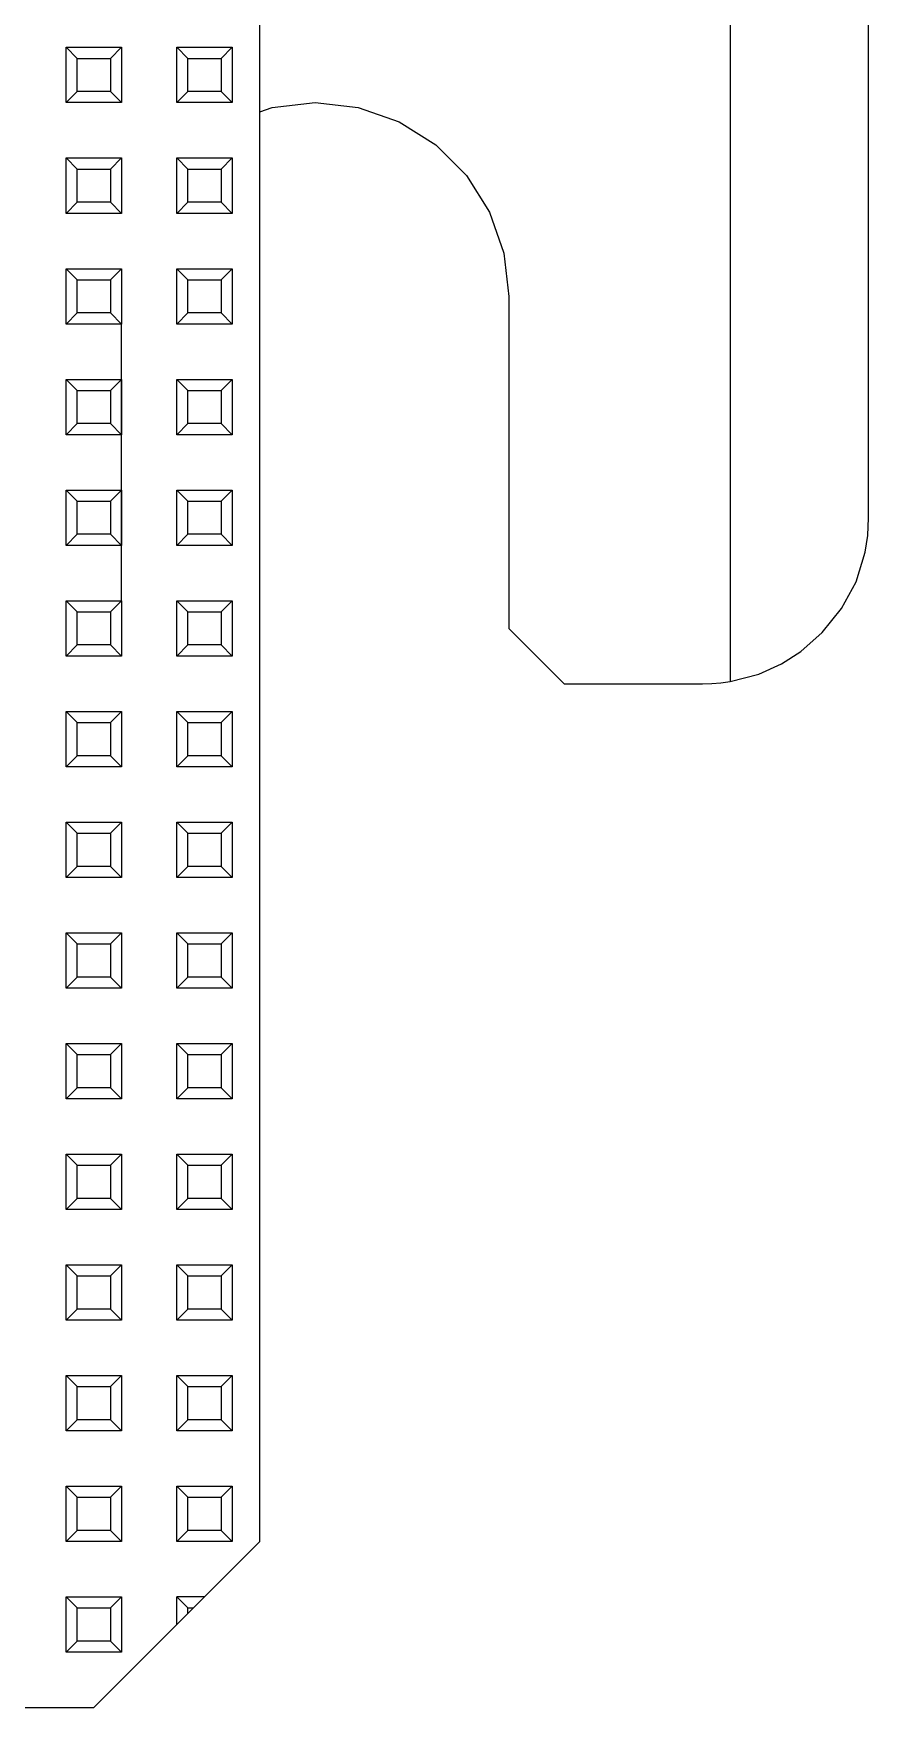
# Model space of a CAD drawing. Header units: millimetres. Extents: x 0 to 156, y 0 to 155.
# Drawn here: x 136.91 to 152, y 0 to 30.25 of the extents above; entities that cross this region are included whole.
import ezdxf

# ---------------------------------------------------------------- set-up
doc = ezdxf.new("R2010")
doc.units = ezdxf.units.MM

# ---------------------------------------------------------------- blocks, each defined once
blk = doc.blocks.new('CHINT_70dbcf6fe7c4519691b3c42ff544d895_FACE_0')
at = {"color": 7, "linetype": 'CONTINUOUS', "true_color": 0x40d9ff}
for p, q in [((149.5, 34.5), (149.5, 18.542)), ((137.7, 29.8), (137.5, 30)), ((137.5, 29), (137.5, 30)), ((137.5, 30), (138.5, 30)), ((138.3, 29.8), (138.5, 30)), ((138.5, 30), (138.5, 29)), ((139.7, 29.8), (139.5, 30)), ((139.5, 29), (139.5, 30)), ((139.5, 30), (140.5, 30)), ((140.3, 29.8), (140.5, 30)), ((140.5, 30), (140.5, 29)), ((137.7, 29.8), (138.3, 29.8)), ((137.7, 29.2), (137.7, 29.8)), ((138.3, 29.8), (138.3, 29.2)), ((139.7, 29.8), (140.3, 29.8)), ((139.7, 29.2), (139.7, 29.8)), ((140.3, 29.8), (140.3, 29.2)), ((137.7, 29.2), (137.5, 29)), ((138.3, 29.2), (137.7, 29.2)), ((138.3, 29.2), (138.5, 29)), ((139.7, 29.2), (139.5, 29)), ((140.3, 29.2), (139.7, 29.2)), ((140.3, 29.2), (140.5, 29)), ((138.5, 29), (137.5, 29)), ((140.5, 29), (139.5, 29)), ((137.7, 27.8), (137.5, 28)), ((137.5, 27), (137.5, 28)), ((137.5, 28), (138.5, 28)), ((138.3, 27.8), (138.5, 28)), ((138.5, 28), (138.5, 27)), ((139.7, 27.8), (139.5, 28)), ((139.5, 27), (139.5, 28)), ((139.5, 28), (140.5, 28)), ((140.3, 27.8), (140.5, 28)), ((140.5, 28), (140.5, 27)), ((137.7, 27.8), (138.3, 27.8)), ((137.7, 27.2), (137.7, 27.8)), ((138.3, 27.8), (138.3, 27.2)), ((139.7, 27.8), (140.3, 27.8)), ((139.7, 27.2), (139.7, 27.8)), ((140.3, 27.8), (140.3, 27.2)), ((137.7, 27.2), (137.5, 27)), ((138.5, 27), (137.5, 27)), ((138.3, 27.2), (137.7, 27.2)), ((138.3, 27.2), (138.5, 27)), ((139.7, 27.2), (139.5, 27)), ((140.5, 27), (139.5, 27)), ((140.3, 27.2), (139.7, 27.2)), ((140.3, 27.2), (140.5, 27)), ((137.7, 25.8), (137.5, 26)), ((137.5, 25), (137.5, 26)), ((137.5, 26), (138.5, 26)), ((137.7, 25.8), (138.3, 25.8)), ((137.7, 25.2), (137.7, 25.8)), ((138.3, 25.8), (138.5, 26)), ((138.3, 25.8), (138.3, 25.2)), ((138.5, 26), (138.5, 25)), ((139.7, 25.8), (139.5, 26)), ((139.5, 25), (139.5, 26)), ((139.5, 26), (140.5, 26)), ((139.7, 25.8), (140.3, 25.8)), ((139.7, 25.2), (139.7, 25.8)), ((140.3, 25.8), (140.5, 26)), ((140.3, 25.8), (140.3, 25.2)), ((140.5, 26), (140.5, 25)), ((137.7, 25.2), (137.5, 25)), ((138.3, 25.2), (137.7, 25.2)), ((138.3, 25.2), (138.5, 25)), ((139.7, 25.2), (139.5, 25)), ((140.3, 25.2), (139.7, 25.2)), ((140.3, 25.2), (140.5, 25)), ((138.5, 25), (137.5, 25)), ((138.5, 20), (138.5, 25)), ((140.5, 25), (139.5, 25)), ((137.7, 23.8), (137.5, 24)), ((137.5, 23), (137.5, 24)), ((137.5, 24), (138.5, 24)), ((138.3, 23.8), (138.5, 24)), ((138.5, 24), (138.5, 23)), ((139.7, 23.8), (139.5, 24)), ((139.5, 23), (139.5, 24)), ((139.5, 24), (140.5, 24)), ((140.3, 23.8), (140.5, 24)), ((140.5, 24), (140.5, 23)), ((137.7, 23.8), (138.3, 23.8)), ((137.7, 23.2), (137.7, 23.8)), ((138.3, 23.8), (138.3, 23.2)), ((139.7, 23.8), (140.3, 23.8)), ((139.7, 23.2), (139.7, 23.8)), ((140.3, 23.8), (140.3, 23.2)), ((137.7, 23.2), (137.5, 23)), ((138.5, 23), (137.5, 23)), ((138.3, 23.2), (137.7, 23.2)), ((138.3, 23.2), (138.5, 23)), ((139.7, 23.2), (139.5, 23)), ((140.5, 23), (139.5, 23)), ((140.3, 23.2), (139.7, 23.2)), ((140.3, 23.2), (140.5, 23)), ((137.7, 21.8), (137.5, 22)), ((137.5, 21), (137.5, 22)), ((137.5, 22), (138.5, 22)), ((137.7, 21.8), (138.3, 21.8)), ((137.7, 21.2), (137.7, 21.8)), ((138.3, 21.8), (138.5, 22)), ((138.3, 21.8), (138.3, 21.2)), ((138.5, 22), (138.5, 21)), ((139.7, 21.8), (139.5, 22)), ((139.5, 21), (139.5, 22)), ((139.5, 22), (140.5, 22)), ((139.7, 21.8), (140.3, 21.8)), ((139.7, 21.2), (139.7, 21.8)), ((140.3, 21.8), (140.5, 22)), ((140.3, 21.8), (140.3, 21.2)), ((140.5, 22), (140.5, 21)), ((137.7, 21.2), (137.5, 21)), ((138.3, 21.2), (137.7, 21.2)), ((138.3, 21.2), (138.5, 21)), ((139.7, 21.2), (139.5, 21)), ((140.3, 21.2), (139.7, 21.2)), ((140.3, 21.2), (140.5, 21)), ((138.5, 21), (137.5, 21)), ((140.5, 21), (139.5, 21)), ((137.7, 19.8), (137.5, 20)), ((137.5, 19), (137.5, 20)), ((137.5, 20), (138.5, 20)), ((138.3, 19.8), (138.5, 20)), ((138.5, 20), (138.5, 19)), ((139.7, 19.8), (139.5, 20)), ((139.5, 19), (139.5, 20)), ((139.5, 20), (140.5, 20)), ((140.3, 19.8), (140.5, 20)), ((140.5, 20), (140.5, 19)), ((137.7, 19.8), (138.3, 19.8)), ((137.7, 19.2), (137.7, 19.8)), ((138.3, 19.8), (138.3, 19.2)), ((139.7, 19.8), (140.3, 19.8)), ((139.7, 19.2), (139.7, 19.8)), ((140.3, 19.8), (140.3, 19.2)), ((137.7, 19.2), (137.5, 19)), ((138.3, 19.2), (137.7, 19.2)), ((138.3, 19.2), (138.5, 19)), ((139.7, 19.2), (139.5, 19)), ((140.3, 19.2), (139.7, 19.2)), ((140.3, 19.2), (140.5, 19)), ((138.5, 19), (137.5, 19)), ((140.5, 19), (139.5, 19)), ((137.7, 17.8), (137.5, 18)), ((137.5, 17), (137.5, 18)), ((137.5, 18), (138.5, 18)), ((138.3, 17.8), (138.5, 18)), ((138.5, 18), (138.5, 17)), ((139.7, 17.8), (139.5, 18)), ((139.5, 17), (139.5, 18)), ((139.5, 18), (140.5, 18)), ((140.3, 17.8), (140.5, 18)), ((140.5, 18), (140.5, 17)), ((137.7, 17.8), (138.3, 17.8)), ((137.7, 17.2), (137.7, 17.8)), ((138.3, 17.8), (138.3, 17.2)), ((139.7, 17.8), (140.3, 17.8)), ((139.7, 17.2), (139.7, 17.8)), ((140.3, 17.8), (140.3, 17.2)), ((137.7, 17.2), (137.5, 17)), ((138.5, 17), (137.5, 17)), ((138.3, 17.2), (137.7, 17.2)), ((138.3, 17.2), (138.5, 17)), ((139.7, 17.2), (139.5, 17)), ((140.5, 17), (139.5, 17)), ((140.3, 17.2), (139.7, 17.2)), ((140.3, 17.2), (140.5, 17)), ((137.7, 15.8), (137.5, 16)), ((137.5, 15), (137.5, 16)), ((137.5, 16), (138.5, 16)), ((137.7, 15.8), (138.3, 15.8)), ((137.7, 15.2), (137.7, 15.8)), ((138.3, 15.8), (138.5, 16)), ((138.3, 15.8), (138.3, 15.2)), ((138.5, 16), (138.5, 15)), ((139.7, 15.8), (139.5, 16)), ((139.5, 15), (139.5, 16)), ((139.5, 16), (140.5, 16)), ((139.7, 15.8), (140.3, 15.8)), ((139.7, 15.2), (139.7, 15.8)), ((140.3, 15.8), (140.5, 16)), ((140.3, 15.8), (140.3, 15.2)), ((140.5, 16), (140.5, 15)), ((137.7, 15.2), (137.5, 15)), ((138.3, 15.2), (137.7, 15.2)), ((138.3, 15.2), (138.5, 15)), ((139.7, 15.2), (139.5, 15)), ((140.3, 15.2), (139.7, 15.2)), ((140.3, 15.2), (140.5, 15)), ((138.5, 15), (137.5, 15)), ((140.5, 15), (139.5, 15)), ((137.7, 13.8), (137.5, 14)), ((137.5, 13), (137.5, 14)), ((137.5, 14), (138.5, 14)), ((138.3, 13.8), (138.5, 14)), ((138.5, 14), (138.5, 13)), ((139.7, 13.8), (139.5, 14)), ((139.5, 13), (139.5, 14)), ((139.5, 14), (140.5, 14)), ((140.3, 13.8), (140.5, 14)), ((140.5, 14), (140.5, 13)), ((137.7, 13.8), (138.3, 13.8)), ((137.7, 13.2), (137.7, 13.8)), ((138.3, 13.8), (138.3, 13.2)), ((139.7, 13.8), (140.3, 13.8)), ((139.7, 13.2), (139.7, 13.8)), ((140.3, 13.8), (140.3, 13.2)), ((137.7, 13.2), (137.5, 13)), ((138.3, 13.2), (137.7, 13.2)), ((138.3, 13.2), (138.5, 13)), ((139.7, 13.2), (139.5, 13)), ((140.3, 13.2), (139.7, 13.2)), ((140.3, 13.2), (140.5, 13)), ((138.5, 13), (137.5, 13)), ((140.5, 13), (139.5, 13)), ((137.7, 11.8), (137.5, 12)), ((137.5, 11), (137.5, 12)), ((137.5, 12), (138.5, 12)), ((137.7, 11.8), (138.3, 11.8)), ((137.7, 11.2), (137.7, 11.8)), ((138.3, 11.8), (138.5, 12)), ((138.3, 11.8), (138.3, 11.2)), ((138.5, 12), (138.5, 11)), ((139.7, 11.8), (139.5, 12)), ((139.5, 11), (139.5, 12)), ((139.5, 12), (140.5, 12)), ((139.7, 11.8), (140.3, 11.8)), ((139.7, 11.2), (139.7, 11.8)), ((140.3, 11.8), (140.5, 12)), ((140.3, 11.8), (140.3, 11.2)), ((140.5, 12), (140.5, 11)), ((137.7, 11.2), (137.5, 11)), ((138.3, 11.2), (137.7, 11.2)), ((138.3, 11.2), (138.5, 11)), ((139.7, 11.2), (139.5, 11)), ((140.3, 11.2), (139.7, 11.2)), ((140.3, 11.2), (140.5, 11)), ((138.5, 11), (137.5, 11)), ((140.5, 11), (139.5, 11)), ((137.7, 9.8), (137.5, 10)), ((137.5, 9), (137.5, 10)), ((137.5, 10), (138.5, 10)), ((138.3, 9.8), (138.5, 10)), ((138.5, 10), (138.5, 9)), ((139.7, 9.8), (139.5, 10)), ((139.5, 9), (139.5, 10)), ((139.5, 10), (140.5, 10)), ((140.3, 9.8), (140.5, 10)), ((140.5, 10), (140.5, 9)), ((137.7, 9.8), (138.3, 9.8)), ((137.7, 9.2), (137.7, 9.8)), ((138.3, 9.8), (138.3, 9.2)), ((139.7, 9.8), (140.3, 9.8)), ((139.7, 9.2), (139.7, 9.8)), ((140.3, 9.8), (140.3, 9.2)), ((137.7, 9.2), (137.5, 9)), ((138.3, 9.2), (137.7, 9.2)), ((138.3, 9.2), (138.5, 9)), ((139.7, 9.2), (139.5, 9)), ((140.3, 9.2), (139.7, 9.2)), ((140.3, 9.2), (140.5, 9)), ((138.5, 9), (137.5, 9)), ((140.5, 9), (139.5, 9)), ((137.7, 7.8), (137.5, 8)), ((137.5, 7), (137.5, 8)), ((137.5, 8), (138.5, 8)), ((138.3, 7.8), (138.5, 8)), ((138.5, 8), (138.5, 7)), ((139.7, 7.8), (139.5, 8)), ((139.5, 7), (139.5, 8)), ((139.5, 8), (140.5, 8)), ((140.3, 7.8), (140.5, 8)), ((140.5, 8), (140.5, 7)), ((137.7, 7.8), (138.3, 7.8)), ((137.7, 7.2), (137.7, 7.8)), ((138.3, 7.8), (138.3, 7.2)), ((139.7, 7.8), (140.3, 7.8)), ((139.7, 7.2), (139.7, 7.8)), ((140.3, 7.8), (140.3, 7.2)), ((137.7, 7.2), (137.5, 7)), ((138.5, 7), (137.5, 7)), ((138.3, 7.2), (137.7, 7.2)), ((138.3, 7.2), (138.5, 7)), ((139.7, 7.2), (139.5, 7)), ((140.5, 7), (139.5, 7)), ((140.3, 7.2), (139.7, 7.2)), ((140.3, 7.2), (140.5, 7)), ((137.7, 5.8), (137.5, 6)), ((137.5, 5), (137.5, 6)), ((137.5, 6), (138.5, 6)), ((137.7, 5.8), (138.3, 5.8)), ((137.7, 5.2), (137.7, 5.8)), ((138.3, 5.8), (138.5, 6)), ((138.3, 5.8), (138.3, 5.2)), ((138.5, 6), (138.5, 5)), ((139.7, 5.8), (139.5, 6)), ((139.5, 5), (139.5, 6)), ((139.5, 6), (140.5, 6)), ((139.7, 5.8), (140.3, 5.8)), ((139.7, 5.2), (139.7, 5.8)), ((140.3, 5.8), (140.5, 6)), ((140.3, 5.8), (140.3, 5.2)), ((140.5, 6), (140.5, 5)), ((137.7, 5.2), (137.5, 5)), ((138.3, 5.2), (137.7, 5.2)), ((138.3, 5.2), (138.5, 5)), ((139.7, 5.2), (139.5, 5)), ((140.3, 5.2), (139.7, 5.2)), ((140.3, 5.2), (140.5, 5)), ((138.5, 5), (137.5, 5)), ((140.5, 5), (139.5, 5)), ((137.7, 3.8), (137.5, 4)), ((137.5, 3), (137.5, 4)), ((137.5, 4), (138.5, 4)), ((138.3, 3.8), (138.5, 4)), ((138.5, 4), (138.5, 3)), ((139.7, 3.8), (139.5, 4)), ((139.5, 3), (139.5, 4)), ((139.5, 4), (140.5, 4)), ((140.3, 3.8), (140.5, 4)), ((140.5, 4), (140.5, 3)), ((137.7, 3.8), (138.3, 3.8)), ((137.7, 3.2), (137.7, 3.8)), ((138.3, 3.8), (138.3, 3.2)), ((139.7, 3.8), (140.3, 3.8)), ((139.7, 3.2), (139.7, 3.8)), ((140.3, 3.8), (140.3, 3.2)), ((137.7, 3.2), (137.5, 3)), ((138.3, 3.2), (137.7, 3.2)), ((138.3, 3.2), (138.5, 3)), ((139.7, 3.2), (139.5, 3)), ((140.3, 3.2), (139.7, 3.2)), ((140.3, 3.2), (140.5, 3)), ((138.5, 3), (137.5, 3)), ((140.5, 3), (139.5, 3)), ((137.7, 1.8), (137.5, 2)), ((137.5, 1), (137.5, 2)), ((137.5, 2), (138.5, 2)), ((138.3, 1.8), (138.5, 2)), ((138.5, 2), (138.5, 1)), ((139.7, 1.8), (139.5, 2)), ((137.7, 1.8), (138.3, 1.8)), ((137.7, 1.2), (137.7, 1.8)), ((138.3, 1.8), (138.3, 1.2)), ((139.7, 1.8), (139.8, 1.8)), ((139.7, 1.7), (139.7, 1.8)), ((139.7, 1.7), (139.8, 1.8)), ((137.7, 1.2), (137.5, 1)), ((138.5, 1), (137.5, 1)), ((138.3, 1.2), (137.7, 1.2)), ((138.3, 1.2), (138.5, 1))]:
    blk.add_line(p, q, dxfattribs=at)
for points in [[(149.5, 18.542), (150.015, 18.673), (150.43, 18.859), (150.777, 19.084), (151.165, 19.425), (151.513, 19.858), (151.774, 20.34), (151.939, 20.875), (151.985, 21.179), (152, 21.5), (152, 34.5)], [(140, 2), (141, 3), (141, 32.5)], [(141, 28.835), (141.221, 28.912), (142, 29), (142.779, 28.912), (143.519, 28.653), (144.182, 28.236), (144.736, 27.682), (145.153, 27.019), (145.412, 26.279), (145.5, 25.5), (145.5, 19.5), (146.5, 18.5), (149, 18.5), (149.167, 18.505), (149.334, 18.519), (149.5, 18.542)], [(139.8, 1.8), (140, 2), (139.5, 2)], [(139.7, 1.7), (139.5, 1.5), (139.5, 2)], [(112.5, 1.5), (114, 0), (138, 0), (139.5, 1.5)]]:
    blk.add_lwpolyline(points, dxfattribs=at)
blk = doc.blocks.new('CHINT_70dbcf6fe7c4519691b3c42ff544d895')
at = {"true_color": 0x40d9ff}
blk.add_blockref('CHINT_70dbcf6fe7c4519691b3c42ff544d895_FACE_0', (0, 0), dxfattribs=at)

msp = doc.modelspace()

# ---------------------------------------------------------------- block references
at = {"true_color": 0x40d9ff}
msp.add_blockref('CHINT_70dbcf6fe7c4519691b3c42ff544d895', (0, 0), dxfattribs=at)

doc.saveas('drawing.dxf')
